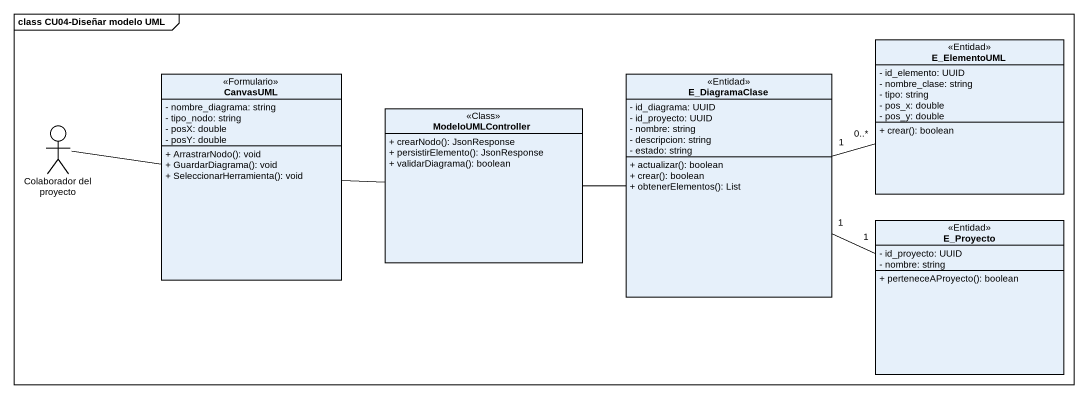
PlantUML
@startuml
mainframe class CU04-Diseñar modelo UML
allowmixing
hide circle
hide empty members
skinparam classAttributeIconSize 0
class E_ElementoUML <<Entidad>> {
  - id_elemento: UUID
  - nombre_clase: string
  - tipo: string
  - pos_x: double
  - pos_y: double
  + crear(): boolean
}
class CanvasUML <<Formulario>> {
  - nombre_diagrama: string
  - tipo_nodo: string
  - posX: double
  - posY: double
  + ArrastrarNodo(): void
  + GuardarDiagrama(): void
  + SeleccionarHerramienta(): void
}
class E_DiagramaClase <<Entidad>> {
  - id_diagrama: UUID
  - id_proyecto: UUID
  - nombre: string
  - descripcion: string
  - estado: string
  + actualizar(): boolean
  + crear(): boolean
  + obtenerElementos(): List
}
actor "Colaborador del proyecto" as Colaborador_del_proyecto
class ModeloUMLController <<Class>> {
  + crearNodo(): JsonResponse
  + persistirElemento(): JsonResponse
  + validarDiagrama(): boolean
}
class E_Proyecto <<Entidad>> {
  - id_proyecto: UUID
  - nombre: string
  + perteneceAProyecto(): boolean
}
CanvasUML -right- ModeloUMLController
E_DiagramaClase "1" -right- "0..*" E_ElementoUML
E_DiagramaClase "1" -right- "1" E_Proyecto
Colaborador_del_proyecto -right- CanvasUML
ModeloUMLController -right- E_DiagramaClase
@enduml
